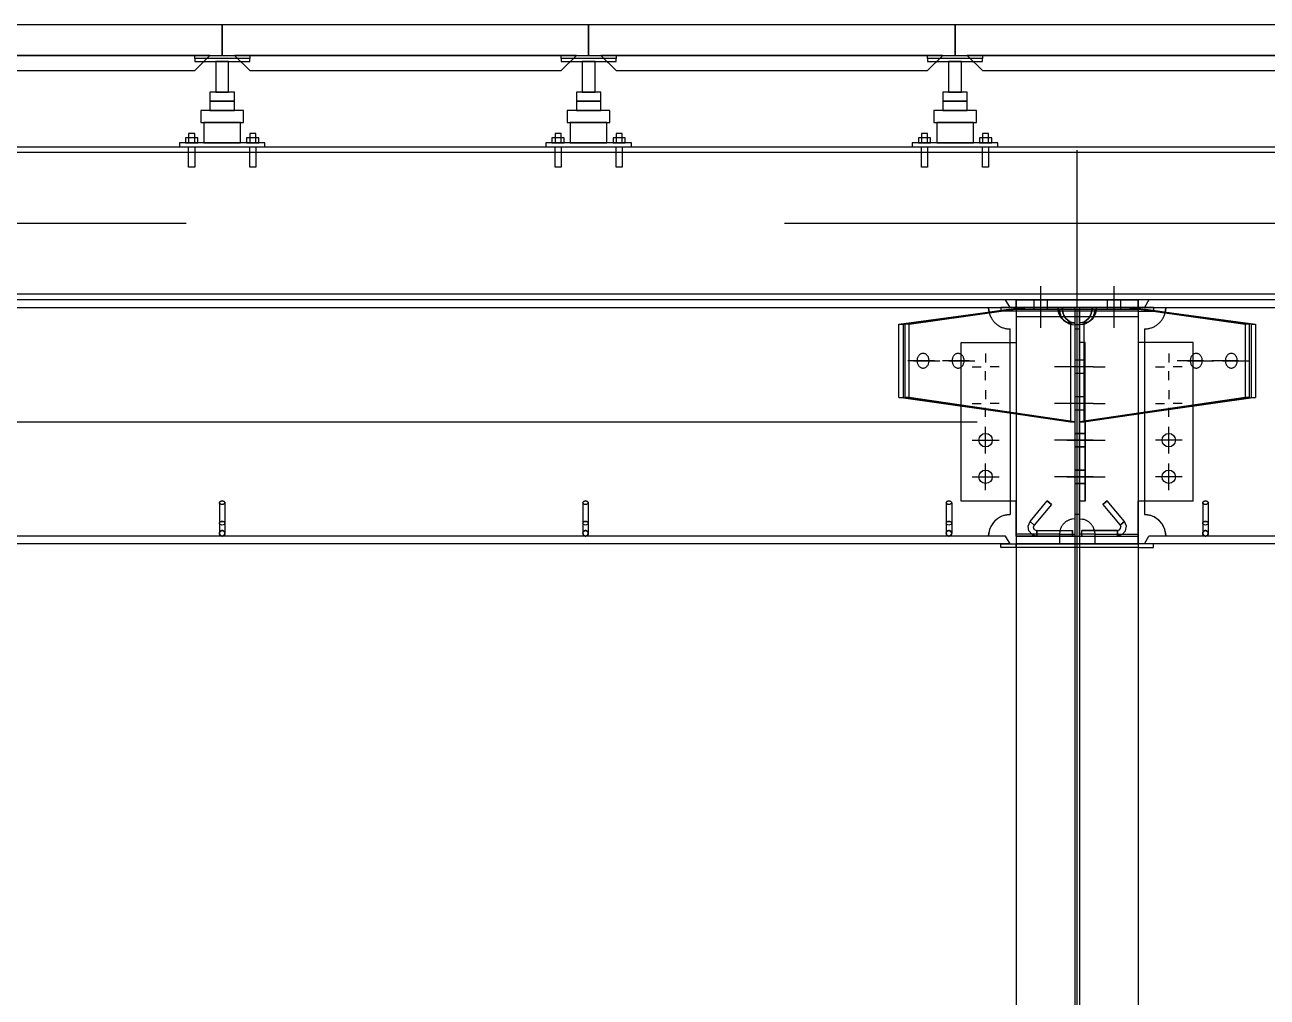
# Model space of a CAD drawing. Header units: millimetres. Extents: x -32710 to 654186, y -254124 to 420220.
# Drawn here: x 251477 to 253511, y 384358 to 385950 of the extents above; entities that cross this region are included whole.
import ezdxf

# ---------------------------------------------------------------- set-up
doc = ezdxf.new("R2010")
doc.units = ezdxf.units.MM
doc.header["$LTSCALE"] = 1000
for name, pattern in [('DXK_LINE_DOT2', [3.9198, 1.9599, -1.9599]), ('DXK_LINE_DOT3', [5.9187, 2.979, -0.9799, 0.9799, -0.9799]), ('TPH12-SEC-@E$0$CENTERK5', [6.916, 6.667, -0.083, 0.083, -0.083])]:
    doc.linetypes.add(name, pattern=pattern)
for name, color, linetype in [('MD-20250424-增加TRAY與FS主管位置調整', 7, 'Continuous'), ('Raised Floor', 1, 'Continuous'), ('TPH12-SEC-@E$0$H-SIN', 252, 'TPH12-SEC-@E$0$CENTERK5')]:
    doc.layers.add(name, color=color, linetype=linetype)

# ---------------------------------------------------------------- blocks, each defined once
blk = doc.blocks.new('TPH12-SEC-@E')
at = {"layer": 'TPH12-SEC-@E$0$H-SIN'}
blk.add_line((274800, 385950), (45200, 385950), dxfattribs=at)
blk = doc.blocks.new('A$C62b8fcb1')
at = {"color": 8, "linetype": 'DXK_LINE_DOT3'}
for p, q in [((-18900, -450), (-18900, 2723)), ((-16400, 2409), (-24800, 2409)), ((-22043, 2084), (-18557, 2084))]:
    blk.add_line(p, q, dxfattribs=at)
at = {"color": 8, "linetype": 'DXK_LINE_DOT2'}
for p, q in [((-24495, 2534), (-16105, 2534)), ((-16105, 2525), (-24495, 2525)), ((-16220, 2293), (-24380, 2293)), ((-19000, 2284), (-19017.5, 2284)), ((-19000, 2271), (-19000, 2284)), ((-19000, 2284), (-18800, 2284)), ((-18800, 2284), (-18800, 2271)), ((-18782.5, 2284), (-18800, 2284)), ((-18989.1, 2271), (-19182.1, 2244)), ((-19175.1, 2244), (-18982.1, 2271)), ((-19044.6, 2266), (-19045, 2271)), ((-19025, 2266.3), (-19025, 2265)), ((-19000, 2265), (-19025, 2265)), ((-18800, 2271), (-19000, 2271)), ((-19000, 2271), (-19000, 2268)), ((-19000, 2268), (-19000, 2096.7)), ((-18800, 2268), (-19000, 2268)), ((-18800, 2265), (-19000, 2265)), ((-18931.4, 2271), (-18931, 2266.1)), ((-18930.9, 2266.1), (-18931.3, 2271)), ((-18931, 2266.1), (-18929.8, 2261.4)), ((-18929.8, 2261.4), (-18930.9, 2266.1)), ((-18927.9, 2257.1), (-18929.8, 2261.4)), ((-18929.8, 2261.4), (-18927.9, 2257.1)), ((-18929, 2268), (-18928.5, 2263.1)), ((-18924.3, 2271), (-18924, 2266.1)), ((-18924, 2266.1), (-18922.8, 2261.4)), ((-18922.8, 2261.4), (-18920.9, 2257.1)), ((-18904, 2271), (-18904, 2268)), ((-18904, 2268), (-18904, 0)), ((-18896, 2271), (-18896, 2268)), ((-18896, 2268), (-18896, 0)), ((-18879.1, 2257.1), (-18877.2, 2261.4)), ((-18877.2, 2261.4), (-18876, 2266.1)), ((-18876, 2266.1), (-18875.7, 2271)), ((-18870.2, 2261.4), (-18872.1, 2257.1)), ((-18872.1, 2257.1), (-18870.2, 2261.4)), ((-18871, 2268), (-18871.5, 2263.1)), ((-18869.1, 2266.1), (-18870.2, 2261.4)), ((-18870.2, 2261.4), (-18869, 2266.1)), ((-18868.7, 2271), (-18869.1, 2266.1)), ((-18869, 2266.1), (-18868.6, 2271)), ((-18817.9, 2271), (-18624.9, 2244)), ((-18617.9, 2244), (-18810.9, 2271)), ((-18800, 2271), (-18800, 2268)), ((-18800, 2268), (-18800, 2096.7)), ((-18800, 2265), (-18775, 2265)), ((-18775, 2265.4), (-18775, 2266.3)), ((-18775, 2266.3), (-18775, 2265)), ((-18775, 2265), (-18775, 2265.4)), ((-18755, 2271), (-18755.4, 2266)), ((-19175.1, 2244), (-19182.1, 2244)), ((-19182.1, 2244), (-19182.1, 2124)), ((-19175.1, 2124), (-19175.1, 2244)), ((-18920.3, 2256), (-19000, 2256)), ((-18925.4, 2253.3), (-18927.9, 2257.1)), ((-18927.9, 2257.1), (-18925.4, 2253.3)), ((-18922.3, 2250.2), (-18925.4, 2253.3)), ((-18925.4, 2253.3), (-18922.3, 2250.2)), ((-18918.8, 2247.9), (-18922.3, 2250.2)), ((-18922.3, 2250.2), (-18918.7, 2247.9)), ((-18920.9, 2257.1), (-18918.4, 2253.3)), ((-18914.9, 2246.5), (-18918.8, 2247.9)), ((-18918.7, 2247.9), (-18914.9, 2246.5)), ((-18918.4, 2253.3), (-18915.3, 2250.2)), ((-18915.3, 2250.2), (-18911.8, 2247.9)), ((-18911, 2246), (-18914.9, 2246.5)), ((-18914.9, 2246.5), (-18910.9, 2246)), ((-18911.8, 2247.9), (-18908, 2246.5)), ((-18910.9, 2246), (-18911, 2246)), ((-18911, 2246), (-18911, 2084)), ((-18910.9, 2246), (-18910.9, 2084)), ((-18910.9, 2246), (-18904, 2246)), ((-18908.9, 2243.5), (-18904, 2243)), ((-18908, 2246.5), (-18904, 2246)), ((-18896, 2256), (-18904, 2256)), ((-18896, 2243), (-18904, 2243)), ((-18896, 2246), (-18892, 2246.5)), ((-18889, 2246), (-18896, 2246)), ((-18891.1, 2243.5), (-18896, 2243)), ((-18892, 2246.5), (-18888.2, 2247.9)), ((-18889.1, 2246), (-18885.1, 2246.5)), ((-18889.1, 2246), (-18889.1, 2084)), ((-18885.1, 2246.5), (-18889, 2246)), ((-18889, 2246), (-18889, 2084)), ((-18888.2, 2247.9), (-18884.7, 2250.2)), ((-18881.2, 2247.9), (-18885.1, 2246.5)), ((-18885.1, 2246.5), (-18881.3, 2247.9)), ((-18884.7, 2250.2), (-18881.6, 2253.3)), ((-18881.6, 2253.3), (-18879.1, 2257.1)), ((-18881.3, 2247.9), (-18877.7, 2250.2)), ((-18877.7, 2250.2), (-18881.2, 2247.9)), ((-18800, 2256), (-18879.7, 2256)), ((-18874.6, 2253.3), (-18877.7, 2250.2)), ((-18877.7, 2250.2), (-18874.6, 2253.3)), ((-18872.1, 2257.1), (-18874.6, 2253.3)), ((-18874.6, 2253.3), (-18872.1, 2257.1)), ((-18617.9, 2244), (-18624.9, 2244)), ((-18624.9, 2244), (-18624.9, 2124)), ((-18617.9, 2124), (-18617.9, 2244)), ((-19015, 2236.4), (-19010, 2236)), ((-19010, 2098.1), (-19010, 2236)), ((-18904, 2236), (-18896, 2236)), ((-18790, 2236), (-18785, 2236.4)), ((-18790, 2236), (-18790, 2098.1)), ((-19090, 1954), (-19090, 2214)), ((-19090, 2214), (-19000, 2214)), ((-18887, 2214), (-18896, 2214)), ((-18887, 1954), (-18887, 2214)), ((-18710, 2214), (-18800, 2214)), ((-18710, 1954), (-18710, 2214)), ((-19133.9, 2184), (-19177.4, 2184)), ((-19076.9, 2184), (-19120.4, 2184)), ((-18896, 2185), (-18904, 2185)), ((-18887, 2185), (-18896, 2185)), ((-18693, 2184), (-18736.5, 2184)), ((-18636, 2184), (-18679.6, 2184)), ((-18874, 2174), (-18937, 2174)), ((-18896, 2163), (-18904, 2163)), ((-18887, 2163), (-18896, 2163)), ((-18874, 2174), (-18854, 2174)), ((-19175.1, 2124), (-19182.1, 2124)), ((-19182.1, 2124), (-18911, 2084)), ((-18904, 2084), (-19175.1, 2124)), ((-18896, 2125), (-18904, 2125)), ((-18887, 2125), (-18896, 2125)), ((-18624.9, 2124), (-18896, 2084)), ((-18889, 2084), (-18617.9, 2124)), ((-18617.9, 2124), (-18624.9, 2124)), ((-19010, 2099.1), (-19010, 2098.1)), ((-18874, 2114), (-18937, 2114)), ((-18896, 2103), (-18904, 2103)), ((-18887, 2103), (-18896, 2103)), ((-18874, 2114), (-18854, 2114)), ((-18896, 2065), (-18904, 2065)), ((-18887, 2065), (-18896, 2065)), ((-18874, 2054), (-18937, 2054)), ((-18896, 2043), (-18904, 2043)), ((-18887, 2043), (-18896, 2043)), ((-18874, 1994), (-18937, 1994)), ((-18896, 2005), (-18904, 2005)), ((-18887, 2005), (-18896, 2005)), ((-18896, 1983), (-18904, 1983)), ((-18887, 1983), (-18896, 1983)), ((-20303.2, 1953.5), (-20304.2, 1952.6)), ((-20301.7, 1954.2), (-20303.2, 1953.5)), ((-20300, 1954.4), (-20301.7, 1954.2)), ((-20298.3, 1954.2), (-20300, 1954.4)), ((-20296.8, 1953.5), (-20298.3, 1954.2)), ((-20295.8, 1952.6), (-20296.8, 1953.5)), ((-19708.2, 1953.5), (-19709.2, 1952.6)), ((-19706.7, 1954.2), (-19708.2, 1953.5)), ((-19705, 1954.4), (-19706.7, 1954.2)), ((-19703.3, 1954.2), (-19705, 1954.4)), ((-19701.8, 1953.5), (-19703.3, 1954.2)), ((-19700.8, 1952.6), (-19701.8, 1953.5)), ((-19113.2, 1953.5), (-19114.2, 1952.6)), ((-19111.7, 1954.2), (-19113.2, 1953.5)), ((-19110, 1954.4), (-19111.7, 1954.2)), ((-19108.3, 1954.2), (-19110, 1954.4)), ((-19106.8, 1953.5), (-19108.3, 1954.2)), ((-19105.8, 1952.6), (-19106.8, 1953.5)), ((-19010, 1954), (-19090, 1954)), ((-19000, 1900), (-19000, 1954)), ((-18977.2, 1920.8), (-18949, 1954.4)), ((-18948.8, 1954.2), (-18949, 1954.4)), ((-18942.1, 1948.6), (-18949, 1954.4)), ((-18948, 1953.5), (-18948.8, 1954.2)), ((-18887, 1954), (-18896, 1954)), ((-18851, 1954.4), (-18857.9, 1948.6)), ((-18852, 1953.5), (-18851.2, 1954.2)), ((-18822.8, 1920.8), (-18851, 1954.4)), ((-18800, 1900), (-18800, 1954)), ((-18710, 1954), (-18790, 1954)), ((-18693.2, 1953.5), (-18694.2, 1952.6)), ((-18691.7, 1954.2), (-18693.2, 1953.5)), ((-18690, 1954.4), (-18691.7, 1954.2)), ((-18688.3, 1954.2), (-18690, 1954.4)), ((-18686.8, 1953.5), (-18688.3, 1954.2)), ((-18685.8, 1952.6), (-18686.8, 1953.5)), ((-20304.2, 1952.6), (-20304.5, 1951.5)), ((-20304.5, 1951.5), (-20304.5, 1901.5)), ((-20304.2, 1950.4), (-20304.5, 1951.5)), ((-20303.2, 1949.5), (-20304.2, 1950.4)), ((-20301.7, 1948.8), (-20303.2, 1949.5)), ((-20300, 1948.6), (-20301.7, 1948.8)), ((-20298.3, 1948.8), (-20300, 1948.6)), ((-20296.8, 1949.5), (-20298.3, 1948.8)), ((-20295.8, 1950.4), (-20296.8, 1949.5)), ((-20295.5, 1951.5), (-20295.8, 1952.6)), ((-20295.5, 1951.5), (-20295.8, 1950.4)), ((-20295.5, 1951.5), (-20295.5, 1901.5)), ((-19709.2, 1952.6), (-19709.5, 1951.5)), ((-19709.2, 1950.4), (-19709.5, 1951.5)), ((-19709.5, 1951.5), (-19709.5, 1901.5)), ((-19708.2, 1949.5), (-19709.2, 1950.4)), ((-19706.7, 1948.8), (-19708.2, 1949.5)), ((-19705, 1948.6), (-19706.7, 1948.8)), ((-19703.3, 1948.8), (-19705, 1948.6)), ((-19701.8, 1949.5), (-19703.3, 1948.8)), ((-19700.8, 1950.4), (-19701.8, 1949.5)), ((-19700.5, 1951.5), (-19700.8, 1952.6)), ((-19700.5, 1951.5), (-19700.8, 1950.4)), ((-19700.5, 1951.5), (-19700.5, 1901.5)), ((-19114.2, 1952.6), (-19114.5, 1951.5)), ((-19114.2, 1950.4), (-19114.5, 1951.5)), ((-19114.5, 1951.5), (-19114.5, 1901.5)), ((-19113.2, 1949.5), (-19114.2, 1950.4)), ((-19111.7, 1948.8), (-19113.2, 1949.5)), ((-19110, 1948.6), (-19111.7, 1948.8)), ((-19108.3, 1948.8), (-19110, 1948.6)), ((-19106.8, 1949.5), (-19108.3, 1948.8)), ((-19105.8, 1950.4), (-19106.8, 1949.5)), ((-19105.5, 1951.5), (-19105.8, 1952.6)), ((-19105.5, 1951.5), (-19105.8, 1950.4)), ((-19105.5, 1951.5), (-19105.5, 1901.5)), ((-18942.1, 1948.6), (-18970.3, 1915)), ((-18857.9, 1948.6), (-18829.7, 1915)), ((-18856.8, 1949.5), (-18857.6, 1948.8)), ((-18694.2, 1952.6), (-18694.5, 1951.5)), ((-18694.2, 1950.4), (-18694.5, 1951.5)), ((-18694.5, 1951.5), (-18694.5, 1901.5)), ((-18693.2, 1949.5), (-18694.2, 1950.4)), ((-18691.7, 1948.8), (-18693.2, 1949.5)), ((-18690, 1948.6), (-18691.7, 1948.8)), ((-18688.3, 1948.8), (-18690, 1948.6)), ((-18686.8, 1949.5), (-18688.3, 1948.8)), ((-18685.8, 1950.4), (-18686.8, 1949.5)), ((-18685.5, 1951.5), (-18685.8, 1952.6)), ((-18685.5, 1951.5), (-18685.8, 1950.4)), ((-18685.5, 1951.5), (-18685.5, 1901.5)), ((-20304.2, 1919), (-20304.5, 1917.9)), ((-20304.2, 1916.8), (-20304.5, 1917.9)), ((-20303.2, 1920), (-20304.2, 1919)), ((-20303.2, 1915.9), (-20304.2, 1916.8)), ((-20301.7, 1920.6), (-20303.2, 1920)), ((-20301.7, 1915.3), (-20303.2, 1915.9)), ((-20300, 1920.8), (-20301.7, 1920.6)), ((-20300, 1915), (-20301.7, 1915.3)), ((-20298.3, 1920.6), (-20300, 1920.8)), ((-20298.3, 1915.3), (-20300, 1915)), ((-20296.8, 1920), (-20298.3, 1920.6)), ((-20296.8, 1915.9), (-20298.3, 1915.3)), ((-20295.8, 1919), (-20296.8, 1920)), ((-20295.8, 1916.8), (-20296.8, 1915.9)), ((-20295.5, 1917.9), (-20295.8, 1919)), ((-20295.5, 1917.9), (-20295.8, 1916.8)), ((-19709.2, 1919), (-19709.5, 1917.9)), ((-19709.2, 1916.8), (-19709.5, 1917.9)), ((-19708.2, 1920), (-19709.2, 1919)), ((-19708.2, 1915.9), (-19709.2, 1916.8)), ((-19706.7, 1920.6), (-19708.2, 1920)), ((-19706.7, 1915.3), (-19708.2, 1915.9)), ((-19705, 1920.8), (-19706.7, 1920.6)), ((-19705, 1915), (-19706.7, 1915.3)), ((-19703.3, 1920.6), (-19705, 1920.8)), ((-19703.3, 1915.3), (-19705, 1915)), ((-19701.8, 1920), (-19703.3, 1920.6)), ((-19701.8, 1915.9), (-19703.3, 1915.3)), ((-19700.8, 1919), (-19701.8, 1920)), ((-19700.8, 1916.8), (-19701.8, 1915.9)), ((-19700.5, 1917.9), (-19700.8, 1919)), ((-19700.5, 1917.9), (-19700.8, 1916.8)), ((-19114.2, 1919), (-19114.5, 1917.9)), ((-19114.2, 1916.8), (-19114.5, 1917.9)), ((-19113.2, 1920), (-19114.2, 1919)), ((-19113.2, 1915.9), (-19114.2, 1916.8)), ((-19111.7, 1920.6), (-19113.2, 1920)), ((-19111.7, 1915.3), (-19113.2, 1915.9)), ((-19110, 1920.8), (-19111.7, 1920.6)), ((-19110, 1915), (-19111.7, 1915.3)), ((-19108.3, 1920.6), (-19110, 1920.8)), ((-19108.3, 1915.3), (-19110, 1915)), ((-19106.8, 1920), (-19108.3, 1920.6)), ((-19106.8, 1915.9), (-19108.3, 1915.3)), ((-19105.8, 1919), (-19106.8, 1920)), ((-19105.8, 1916.8), (-19106.8, 1915.9)), ((-19105.5, 1917.9), (-19105.8, 1919)), ((-19105.5, 1917.9), (-19105.8, 1916.8)), ((-19015, 1931.6), (-19010, 1932)), ((-18980.5, 1913.4), (-18977.2, 1920.8)), ((-18979.2, 1905.4), (-18980.5, 1913.4)), ((-18977, 1920.6), (-18977.2, 1920.8)), ((-18970.3, 1915), (-18977.2, 1920.8)), ((-18976.2, 1920), (-18977, 1920.6)), ((-18970.3, 1915), (-18971.6, 1912.2)), ((-18971.1, 1909.2), (-18971.6, 1912.2)), ((-18904, 1925), (-18908.9, 1924.5)), ((-18896, 1932), (-18904, 1932)), ((-18896, 1925), (-18891.1, 1924.5)), ((-18822.8, 1920.8), (-18829.7, 1915)), ((-18829.7, 1915), (-18828.4, 1912.2)), ((-18828.7, 1915.9), (-18829.4, 1915.3)), ((-18828.9, 1909.2), (-18828.4, 1912.2)), ((-18823.8, 1920), (-18823, 1920.6)), ((-18819.5, 1913.4), (-18822.8, 1920.8)), ((-18820.8, 1905.4), (-18819.5, 1913.4)), ((-18790, 1932), (-18785, 1931.6)), ((-18694.2, 1919), (-18694.5, 1917.9)), ((-18694.2, 1916.8), (-18694.5, 1917.9)), ((-18693.2, 1920), (-18694.2, 1919)), ((-18693.2, 1915.9), (-18694.2, 1916.8)), ((-18691.7, 1920.6), (-18693.2, 1920)), ((-18691.7, 1915.3), (-18693.2, 1915.9)), ((-18690, 1920.8), (-18691.7, 1920.6)), ((-18690, 1915), (-18691.7, 1915.3)), ((-18688.3, 1920.6), (-18690, 1920.8)), ((-18688.3, 1915.3), (-18690, 1915)), ((-18686.8, 1920), (-18688.3, 1920.6)), ((-18686.8, 1915.9), (-18688.3, 1915.3)), ((-18685.8, 1919), (-18686.8, 1920)), ((-18685.8, 1916.8), (-18686.8, 1915.9)), ((-18685.5, 1917.9), (-18685.8, 1919)), ((-18685.5, 1917.9), (-18685.8, 1916.8)), ((-20304.5, 1901.5), (-20304.2, 1903.2)), ((-20304.5, 1901.5), (-20304.2, 1899.8)), ((-20304.2, 1903.2), (-20303.2, 1904.7)), ((-20304.2, 1899.8), (-20303.2, 1898.3)), ((-20303.2, 1904.7), (-20301.7, 1905.7)), ((-20303.2, 1898.3), (-20301.7, 1897.3)), ((-20301.7, 1905.7), (-20300, 1906)), ((-20301.7, 1897.3), (-20300, 1897)), ((-20300, 1906), (-20298.3, 1905.7)), ((-20300, 1897), (-20298.3, 1897.3)), ((-20298.3, 1905.7), (-20296.8, 1904.7)), ((-20298.3, 1897.3), (-20296.8, 1898.3)), ((-20296.8, 1904.7), (-20295.8, 1903.2)), ((-20296.8, 1898.3), (-20295.8, 1899.8)), ((-20295.8, 1903.2), (-20295.5, 1901.5)), ((-20295.8, 1899.8), (-20295.5, 1901.5)), ((-19709.5, 1901.5), (-19709.2, 1903.2)), ((-19709.5, 1901.5), (-19709.2, 1899.8)), ((-19709.2, 1903.2), (-19708.2, 1904.7)), ((-19709.2, 1899.8), (-19708.2, 1898.3)), ((-19708.2, 1904.7), (-19706.7, 1905.7)), ((-19708.2, 1898.3), (-19706.7, 1897.3)), ((-19706.7, 1905.7), (-19705, 1906)), ((-19706.7, 1897.3), (-19705, 1897)), ((-19705, 1906), (-19703.3, 1905.7)), ((-19705, 1897), (-19703.3, 1897.3)), ((-19703.3, 1905.7), (-19701.8, 1904.7)), ((-19703.3, 1897.3), (-19701.8, 1898.3)), ((-19701.8, 1904.7), (-19700.8, 1903.2)), ((-19701.8, 1898.3), (-19700.8, 1899.8)), ((-19700.8, 1903.2), (-19700.5, 1901.5)), ((-19700.8, 1899.8), (-19700.5, 1901.5)), ((-19114.5, 1901.5), (-19114.2, 1903.2)), ((-19114.5, 1901.5), (-19114.2, 1899.8)), ((-19114.2, 1903.2), (-19113.2, 1904.7)), ((-19114.2, 1899.8), (-19113.2, 1898.3)), ((-19113.2, 1904.7), (-19111.7, 1905.7)), ((-19113.2, 1898.3), (-19111.7, 1897.3)), ((-19111.7, 1905.7), (-19110, 1906)), ((-19111.7, 1897.3), (-19110, 1897)), ((-19110, 1906), (-19108.3, 1905.7)), ((-19110, 1897), (-19108.3, 1897.3)), ((-19108.3, 1905.7), (-19106.8, 1904.7)), ((-19108.3, 1897.3), (-19106.8, 1898.3)), ((-19106.8, 1904.7), (-19105.8, 1903.2)), ((-19106.8, 1898.3), (-19105.8, 1899.8)), ((-19105.8, 1903.2), (-19105.5, 1901.5)), ((-19105.8, 1899.8), (-19105.5, 1901.5)), ((-19045, 1897), (-19044.6, 1902)), ((-18929, 1900), (-19000, 1900)), ((-19000, 1897), (-19000, 1900)), ((-19000, 1897), (-18800, 1897)), ((-19000, 1897), (-19000, 1878)), ((-18973.9, 1899.3), (-18979.2, 1905.4)), ((-18973.9, 1899.3), (-18966.1, 1897)), ((-18969.1, 1906.9), (-18971.1, 1909.2)), ((-18969.1, 1906.9), (-18966.1, 1906)), ((-18966.1, 1897), (-18966.1, 1906)), ((-18966.1, 1906), (-18907.7, 1906)), ((-18966.1, 1897.3), (-18966.1, 1898.3)), ((-18966.1, 1897), (-18966.1, 1897.3)), ((-18928.5, 1904.9), (-18929, 1900)), ((-18929, 1900), (-18929, 1884)), ((-18929, 1900), (-18904, 1900)), ((-18907.7, 1897), (-18907.7, 1906)), ((-18907.7, 1897.3), (-18907.7, 1898.3)), ((-18907.7, 1897), (-18907.7, 1897.3)), ((-18871, 1900), (-18896, 1900)), ((-18833.9, 1906), (-18892.3, 1906)), ((-18892.3, 1897), (-18892.3, 1906)), ((-18892.3, 1898.3), (-18892.3, 1897.3)), ((-18892.3, 1897.3), (-18892.3, 1897)), ((-18871.5, 1904.9), (-18871, 1900)), ((-18871, 1900), (-18871, 1884)), ((-18871, 1900), (-18800, 1900)), ((-18833.9, 1906), (-18830.9, 1906.9)), ((-18833.9, 1897), (-18833.9, 1906)), ((-18826.1, 1899.3), (-18833.9, 1897)), ((-18833.9, 1898.3), (-18833.9, 1897.3)), ((-18833.9, 1897.3), (-18833.9, 1897)), ((-18830.9, 1906.9), (-18828.9, 1909.2)), ((-18826.1, 1899.3), (-18820.8, 1905.4)), ((-18800, 1897), (-18800, 1900)), ((-18800, 1897), (-18800, 1878)), ((-18755.4, 1902), (-18755, 1897)), ((-18694.5, 1901.5), (-18694.2, 1903.2)), ((-18694.5, 1901.5), (-18694.2, 1899.8)), ((-18694.2, 1903.2), (-18693.2, 1904.7)), ((-18694.2, 1899.8), (-18693.2, 1898.3)), ((-18693.2, 1904.7), (-18691.7, 1905.7)), ((-18693.2, 1898.3), (-18691.7, 1897.3)), ((-18691.7, 1905.7), (-18690, 1906)), ((-18691.7, 1897.3), (-18690, 1897)), ((-18690, 1906), (-18688.3, 1905.7)), ((-18690, 1897), (-18688.3, 1897.3)), ((-18688.3, 1905.7), (-18686.8, 1904.7)), ((-18688.3, 1897.3), (-18686.8, 1898.3)), ((-18686.8, 1904.7), (-18685.8, 1903.2)), ((-18686.8, 1898.3), (-18685.8, 1899.8)), ((-18685.8, 1903.2), (-18685.5, 1901.5)), ((-18685.8, 1899.8), (-18685.5, 1901.5)), ((-18904, 1884), (-19000, 1884)), ((-18800, 1878), (-19000, 1878)), ((-18800, 1884), (-18904, 1884))]:
    blk.add_line(p, q, dxfattribs=at)
at = {"color": 8, "linetype": 'Continuous'}
for p, q in [((-24495, 2534), (-16105, 2534)), ((-16105, 2525), (-24495, 2525)), ((-18960, 2306), (-18960, 2238)), ((-18960, 2306), (-18960, 2238)), ((-18960, 2306), (-18960, 2238)), ((-18840, 2306), (-18840, 2238)), ((-18840, 2306), (-18840, 2238)), ((-18840, 2306), (-18840, 2238)), ((-16220, 2293), (-24380, 2293)), ((-19000, 2284), (-21600, 2284)), ((-19017.5, 2284), (-21582.5, 2284)), ((-19010, 2271), (-19017.5, 2284)), ((-18800, 2284), (-19000, 2284)), ((-19000, 2284), (-19000, 2271)), ((-18971, 2284), (-18971, 2268)), ((-18971, 2284), (-18971, 2271)), ((-18971, 2284), (-18971, 2271)), ((-18949, 2284), (-18949, 2268)), ((-18949, 2284), (-18949, 2271)), ((-18949, 2284), (-18949, 2271)), ((-18851, 2284), (-18851, 2268)), ((-18851, 2284), (-18851, 2271)), ((-18851, 2284), (-18851, 2271)), ((-18829, 2284), (-18829, 2268)), ((-18829, 2284), (-18829, 2271)), ((-18829, 2284), (-18829, 2271)), ((-18800, 2271), (-18800, 2284)), ((-16220, 2284), (-18800, 2284)), ((-18782.5, 2284), (-18790, 2271)), ((-16467.5, 2284), (-18782.5, 2284)), ((-21590, 2271), (-19010, 2271)), ((-19192.1, 2244), (-18989.6, 2271)), ((-19185.2, 2244), (-18982.8, 2271)), ((-19045, 2271), (-19044.6, 2266)), ((-19025, 2271), (-19025, 2266.3)), ((-19000, 2271), (-19025, 2271)), ((-19000, 2271), (-18904, 2271)), ((-19000, 2271), (-19000, 2269.6)), ((-18924.1, 2266.1), (-18924.5, 2271)), ((-18923, 2261.4), (-18924.1, 2266.1)), ((-18904, 2265), (-18923.8, 2265)), ((-18921.1, 2257.1), (-18923, 2261.4)), ((-18904, 2271), (-18904, 1897)), ((-18896, 1897), (-18896, 2271)), ((-18896, 2271), (-18800, 2271)), ((-18876.2, 2265), (-18896, 2265)), ((-18877, 2261.4), (-18878.9, 2257.1)), ((-18875.9, 2266.1), (-18877, 2261.4)), ((-18875.5, 2271), (-18875.9, 2266.1)), ((-18614.8, 2244), (-18817.2, 2271)), ((-18810.4, 2271), (-18607.9, 2244)), ((-18800, 2271), (-18800, 2269.6)), ((-18775, 2271), (-18800, 2271)), ((-18790, 2271), (-16460, 2271)), ((-18775, 2271), (-18775, 2266.3)), ((-18755.4, 2266), (-18755, 2271)), ((-19192.1, 2124), (-19192.1, 2244)), ((-19192.1, 2244), (-19185.2, 2244)), ((-19185.2, 2244), (-19185.2, 2124)), ((-18918.5, 2253.3), (-18921.1, 2257.1)), ((-18904, 2256), (-18920.3, 2256)), ((-18915.4, 2250.2), (-18918.5, 2253.3)), ((-18911.9, 2247.9), (-18915.4, 2250.2)), ((-18908, 2246.5), (-18911.9, 2247.9)), ((-18904, 2246), (-18908, 2246.5)), ((-18879.7, 2256), (-18896, 2256)), ((-18892, 2246.5), (-18896, 2246)), ((-18888.1, 2247.9), (-18892, 2246.5)), ((-18884.6, 2250.2), (-18888.1, 2247.9)), ((-18881.5, 2253.3), (-18884.6, 2250.2)), ((-18878.9, 2257.1), (-18881.5, 2253.3)), ((-18614.8, 2124), (-18614.8, 2244)), ((-18614.8, 2244), (-18607.9, 2244)), ((-18607.9, 2244), (-18607.9, 2124)), ((-19167.8, 2184), (-19125, 2184)), ((-19162.2, 2185.2), (-19162.3, 2184)), ((-19162.3, 2184), (-19162.2, 2182.8)), ((-19162.1, 2186.3), (-19162.2, 2185.2)), ((-19162.2, 2182.8), (-19162.1, 2181.7)), ((-19161.8, 2187.5), (-19162.1, 2186.3)), ((-19162.1, 2181.7), (-19161.8, 2180.5)), ((-19161.5, 2188.6), (-19161.8, 2187.5)), ((-19161.8, 2180.5), (-19161.5, 2179.4)), ((-19161.1, 2189.7), (-19161.5, 2188.6)), ((-19161.5, 2179.4), (-19161.1, 2178.3)), ((-19160.6, 2190.7), (-19161.1, 2189.7)), ((-19161.1, 2178.3), (-19160.6, 2177.3)), ((-19160, 2191.6), (-19160.6, 2190.7)), ((-19160.6, 2177.3), (-19160, 2176.4)), ((-19159.4, 2192.5), (-19160, 2191.6)), ((-19158.7, 2193.3), (-19159.4, 2192.5)), ((-19157.9, 2194), (-19158.7, 2193.3)), ((-19157.1, 2194.6), (-19157.9, 2194)), ((-19156.2, 2195.1), (-19157.1, 2194.6)), ((-19155.3, 2195.5), (-19156.2, 2195.1)), ((-19154.3, 2195.8), (-19155.3, 2195.5)), ((-19153.4, 2195.9), (-19154.3, 2195.8)), ((-19152.4, 2196), (-19153.4, 2195.9)), ((-19151.5, 2195.9), (-19152.4, 2196)), ((-19150.5, 2195.8), (-19151.5, 2195.9)), ((-19149.6, 2195.5), (-19150.5, 2195.8)), ((-19148.6, 2195.1), (-19149.6, 2195.5)), ((-19147.8, 2194.6), (-19148.6, 2195.1)), ((-19146.9, 2194), (-19147.8, 2194.6)), ((-19146.2, 2193.3), (-19146.9, 2194)), ((-19145.5, 2192.5), (-19146.2, 2193.3)), ((-19144.8, 2191.6), (-19145.5, 2192.5)), ((-19144.2, 2190.7), (-19144.8, 2191.6)), ((-19144.8, 2176.4), (-19144.2, 2177.3)), ((-19143.7, 2189.7), (-19144.2, 2190.7)), ((-19144.2, 2177.3), (-19143.7, 2178.3)), ((-19143.3, 2188.6), (-19143.7, 2189.7)), ((-19143.7, 2178.3), (-19143.3, 2179.4)), ((-19143, 2187.5), (-19143.3, 2188.6)), ((-19143.3, 2179.4), (-19143, 2180.5)), ((-19142.8, 2186.3), (-19143, 2187.5)), ((-19143, 2180.5), (-19142.8, 2181.7)), ((-19142.6, 2185.2), (-19142.8, 2186.3)), ((-19142.8, 2181.7), (-19142.6, 2182.8)), ((-19142.6, 2184), (-19142.6, 2185.2)), ((-19142.6, 2182.8), (-19142.6, 2184)), ((-19110.3, 2184), (-19067.5, 2184)), ((-19104.6, 2186.3), (-19104.8, 2185.2)), ((-19104.8, 2185.2), (-19104.8, 2184)), ((-19104.8, 2184), (-19104.8, 2182.8)), ((-19104.8, 2182.8), (-19104.6, 2181.7)), ((-19104.4, 2187.5), (-19104.6, 2186.3)), ((-19104.6, 2181.7), (-19104.4, 2180.5)), ((-19104.1, 2188.6), (-19104.4, 2187.5)), ((-19104.4, 2180.5), (-19104.1, 2179.4)), ((-19103.7, 2189.7), (-19104.1, 2188.6)), ((-19104.1, 2179.4), (-19103.7, 2178.3)), ((-19103.2, 2190.7), (-19103.7, 2189.7)), ((-19103.7, 2178.3), (-19103.2, 2177.3)), ((-19102.6, 2191.6), (-19103.2, 2190.7)), ((-19103.2, 2177.3), (-19102.6, 2176.4)), ((-19101.9, 2192.5), (-19102.6, 2191.6)), ((-19101.2, 2193.3), (-19101.9, 2192.5)), ((-19100.4, 2194), (-19101.2, 2193.3)), ((-19099.6, 2194.6), (-19100.4, 2194)), ((-19098.7, 2195.1), (-19099.6, 2194.6)), ((-19097.8, 2195.5), (-19098.7, 2195.1)), ((-19096.9, 2195.8), (-19097.8, 2195.5)), ((-19095.9, 2195.9), (-19096.9, 2195.8)), ((-19095, 2196), (-19095.9, 2195.9)), ((-19094, 2195.9), (-19095, 2196)), ((-19093.1, 2195.8), (-19094, 2195.9)), ((-19092.1, 2195.5), (-19093.1, 2195.8)), ((-19091.2, 2195.1), (-19092.1, 2195.5)), ((-19090.3, 2194.6), (-19091.2, 2195.1)), ((-19089.5, 2194), (-19090.3, 2194.6)), ((-19088.7, 2193.3), (-19089.5, 2194)), ((-19088, 2192.5), (-19088.7, 2193.3)), ((-19087.4, 2191.6), (-19088, 2192.5)), ((-19086.8, 2190.7), (-19087.4, 2191.6)), ((-19087.4, 2176.4), (-19086.8, 2177.3)), ((-19086.3, 2189.7), (-19086.8, 2190.7)), ((-19086.8, 2177.3), (-19086.3, 2178.3)), ((-19085.9, 2188.6), (-19086.3, 2189.7)), ((-19086.3, 2178.3), (-19085.9, 2179.4)), ((-19085.6, 2187.5), (-19085.9, 2188.6)), ((-19085.9, 2179.4), (-19085.6, 2180.5)), ((-19085.3, 2186.3), (-19085.6, 2187.5)), ((-19085.6, 2180.5), (-19085.3, 2181.7)), ((-19085.2, 2185.2), (-19085.3, 2186.3)), ((-19085.3, 2181.7), (-19085.2, 2182.8)), ((-19085.1, 2184), (-19085.2, 2185.2)), ((-19085.2, 2182.8), (-19085.1, 2184)), ((-19050, 2196), (-19050, 2181.3)), ((-18750, 2196), (-18750, 2181.3)), ((-18719.3, 2184), (-18676.5, 2184)), ((-18714.8, 2185.2), (-18714.9, 2184)), ((-18714.9, 2184), (-18714.8, 2182.8)), ((-18714.7, 2186.3), (-18714.8, 2185.2)), ((-18714.8, 2182.8), (-18714.7, 2181.7)), ((-18714.4, 2187.5), (-18714.7, 2186.3)), ((-18714.7, 2181.7), (-18714.4, 2180.5)), ((-18714.1, 2188.6), (-18714.4, 2187.5)), ((-18714.4, 2180.5), (-18714.1, 2179.4)), ((-18713.7, 2189.7), (-18714.1, 2188.6)), ((-18714.1, 2179.4), (-18713.7, 2178.3)), ((-18713.2, 2190.7), (-18713.7, 2189.7)), ((-18713.7, 2178.3), (-18713.2, 2177.3)), ((-18712.6, 2191.6), (-18713.2, 2190.7)), ((-18713.2, 2177.3), (-18712.6, 2176.4)), ((-18712, 2192.5), (-18712.6, 2191.6)), ((-18711.3, 2193.3), (-18712, 2192.5)), ((-18710.5, 2194), (-18711.3, 2193.3)), ((-18709.7, 2194.6), (-18710.5, 2194)), ((-18708.8, 2195.1), (-18709.7, 2194.6)), ((-18707.9, 2195.5), (-18708.8, 2195.1)), ((-18706.9, 2195.8), (-18707.9, 2195.5)), ((-18706, 2195.9), (-18706.9, 2195.8)), ((-18705, 2196), (-18706, 2195.9)), ((-18704.1, 2195.9), (-18705, 2196)), ((-18703.1, 2195.8), (-18704.1, 2195.9)), ((-18702.2, 2195.5), (-18703.1, 2195.8)), ((-18701.3, 2195.1), (-18702.2, 2195.5)), ((-18700.4, 2194.6), (-18701.3, 2195.1)), ((-18699.6, 2194), (-18700.4, 2194.6)), ((-18698.8, 2193.3), (-18699.6, 2194)), ((-18698.1, 2192.5), (-18698.8, 2193.3)), ((-18697.4, 2191.6), (-18698.1, 2192.5)), ((-18696.8, 2190.7), (-18697.4, 2191.6)), ((-18697.4, 2176.4), (-18696.8, 2177.3)), ((-18696.3, 2189.7), (-18696.8, 2190.7)), ((-18696.8, 2177.3), (-18696.3, 2178.3)), ((-18695.9, 2188.6), (-18696.3, 2189.7)), ((-18696.3, 2178.3), (-18695.9, 2179.4)), ((-18695.6, 2187.5), (-18695.9, 2188.6)), ((-18695.9, 2179.4), (-18695.6, 2180.5)), ((-18695.4, 2186.3), (-18695.6, 2187.5)), ((-18695.6, 2180.5), (-18695.4, 2181.7)), ((-18695.2, 2185.2), (-18695.4, 2186.3)), ((-18695.4, 2181.7), (-18695.2, 2182.8)), ((-18695.2, 2184), (-18695.2, 2185.2)), ((-18695.2, 2182.8), (-18695.2, 2184)), ((-18661.8, 2184), (-18619, 2184)), ((-18657.2, 2186.3), (-18657.4, 2185.2)), ((-18657.4, 2185.2), (-18657.4, 2184)), ((-18657.4, 2184), (-18657.4, 2182.8)), ((-18657.4, 2182.8), (-18657.2, 2181.7)), ((-18657, 2187.5), (-18657.2, 2186.3)), ((-18657.2, 2181.7), (-18657, 2180.5)), ((-18656.7, 2188.6), (-18657, 2187.5)), ((-18657, 2180.5), (-18656.7, 2179.4)), ((-18656.3, 2189.7), (-18656.7, 2188.6)), ((-18656.7, 2179.4), (-18656.3, 2178.3)), ((-18655.8, 2190.7), (-18656.3, 2189.7)), ((-18656.3, 2178.3), (-18655.8, 2177.3)), ((-18655.2, 2191.6), (-18655.8, 2190.7)), ((-18655.8, 2177.3), (-18655.2, 2176.4)), ((-18654.5, 2192.5), (-18655.2, 2191.6)), ((-18653.8, 2193.3), (-18654.5, 2192.5)), ((-18653.1, 2194), (-18653.8, 2193.3)), ((-18652.2, 2194.6), (-18653.1, 2194)), ((-18651.4, 2195.1), (-18652.2, 2194.6)), ((-18650.4, 2195.5), (-18651.4, 2195.1)), ((-18649.5, 2195.8), (-18650.4, 2195.5)), ((-18648.5, 2195.9), (-18649.5, 2195.8)), ((-18647.6, 2196), (-18648.5, 2195.9)), ((-18646.6, 2195.9), (-18647.6, 2196)), ((-18645.7, 2195.8), (-18646.6, 2195.9)), ((-18644.7, 2195.5), (-18645.7, 2195.8)), ((-18643.8, 2195.1), (-18644.7, 2195.5)), ((-18642.9, 2194.6), (-18643.8, 2195.1)), ((-18642.1, 2194), (-18642.9, 2194.6)), ((-18641.3, 2193.3), (-18642.1, 2194)), ((-18640.6, 2192.5), (-18641.3, 2193.3)), ((-18640, 2191.6), (-18640.6, 2192.5)), ((-18639.4, 2190.7), (-18640, 2191.6)), ((-18640, 2176.4), (-18639.4, 2177.3)), ((-18638.9, 2189.7), (-18639.4, 2190.7)), ((-18639.4, 2177.3), (-18638.9, 2178.3)), ((-18638.5, 2188.6), (-18638.9, 2189.7)), ((-18638.9, 2178.3), (-18638.5, 2179.4)), ((-18638.2, 2187.5), (-18638.5, 2188.6)), ((-18638.5, 2179.4), (-18638.2, 2180.5)), ((-18637.9, 2186.3), (-18638.2, 2187.5)), ((-18638.2, 2180.5), (-18637.9, 2181.7)), ((-18637.8, 2185.2), (-18637.9, 2186.3)), ((-18637.9, 2181.7), (-18637.8, 2182.8)), ((-18637.7, 2184), (-18637.8, 2185.2)), ((-18637.8, 2182.8), (-18637.7, 2184)), ((-19160, 2176.4), (-19159.4, 2175.5)), ((-19159.4, 2175.5), (-19158.7, 2174.7)), ((-19158.7, 2174.7), (-19157.9, 2174)), ((-19157.9, 2174), (-19157.1, 2173.4)), ((-19157.1, 2173.4), (-19156.2, 2172.9)), ((-19156.2, 2172.9), (-19155.3, 2172.5)), ((-19155.3, 2172.5), (-19154.3, 2172.2)), ((-19154.3, 2172.2), (-19153.4, 2172.1)), ((-19153.4, 2172.1), (-19152.4, 2172)), ((-19152.4, 2172), (-19151.5, 2172.1)), ((-19151.5, 2172.1), (-19150.5, 2172.2)), ((-19150.5, 2172.2), (-19149.6, 2172.5)), ((-19149.6, 2172.5), (-19148.6, 2172.9)), ((-19148.6, 2172.9), (-19147.8, 2173.4)), ((-19147.8, 2173.4), (-19146.9, 2174)), ((-19146.9, 2174), (-19146.2, 2174.7)), ((-19146.2, 2174.7), (-19145.5, 2175.5)), ((-19145.5, 2175.5), (-19144.8, 2176.4)), ((-19102.6, 2176.4), (-19101.9, 2175.5)), ((-19101.9, 2175.5), (-19101.2, 2174.7)), ((-19101.2, 2174.7), (-19100.4, 2174)), ((-19100.4, 2174), (-19099.6, 2173.4)), ((-19099.6, 2173.4), (-19098.7, 2172.9)), ((-19098.7, 2172.9), (-19097.8, 2172.5)), ((-19097.8, 2172.5), (-19096.9, 2172.2)), ((-19096.9, 2172.2), (-19095.9, 2172.1)), ((-19095.9, 2172.1), (-19095, 2172)), ((-19095, 2172), (-19094, 2172.1)), ((-19094, 2172.1), (-19093.1, 2172.2)), ((-19093.1, 2172.2), (-19092.1, 2172.5)), ((-19092.1, 2172.5), (-19091.2, 2172.9)), ((-19091.2, 2172.9), (-19090.3, 2173.4)), ((-19090.3, 2173.4), (-19089.5, 2174)), ((-19089.5, 2174), (-19088.7, 2174.7)), ((-19088.7, 2174.7), (-19088, 2175.5)), ((-19088, 2175.5), (-19087.4, 2176.4)), ((-19072, 2174), (-19057.3, 2174)), ((-19050, 2152), (-19050, 2166.7)), ((-19028, 2174), (-19042.7, 2174)), ((-18772, 2174), (-18757.3, 2174)), ((-18750, 2152), (-18750, 2166.7)), ((-18728, 2174), (-18742.7, 2174)), ((-18712.6, 2176.4), (-18712, 2175.5)), ((-18712, 2175.5), (-18711.3, 2174.7)), ((-18711.3, 2174.7), (-18710.5, 2174)), ((-18710.5, 2174), (-18709.7, 2173.4)), ((-18709.7, 2173.4), (-18708.8, 2172.9)), ((-18708.8, 2172.9), (-18707.9, 2172.5)), ((-18707.9, 2172.5), (-18706.9, 2172.2)), ((-18706.9, 2172.2), (-18706, 2172.1)), ((-18706, 2172.1), (-18705, 2172)), ((-18705, 2172), (-18704.1, 2172.1)), ((-18704.1, 2172.1), (-18703.1, 2172.2)), ((-18703.1, 2172.2), (-18702.2, 2172.5)), ((-18702.2, 2172.5), (-18701.3, 2172.9)), ((-18701.3, 2172.9), (-18700.4, 2173.4)), ((-18700.4, 2173.4), (-18699.6, 2174)), ((-18699.6, 2174), (-18698.8, 2174.7)), ((-18698.8, 2174.7), (-18698.1, 2175.5)), ((-18698.1, 2175.5), (-18697.4, 2176.4)), ((-18655.2, 2176.4), (-18654.5, 2175.5)), ((-18654.5, 2175.5), (-18653.8, 2174.7)), ((-18653.8, 2174.7), (-18653.1, 2174)), ((-18653.1, 2174), (-18652.2, 2173.4)), ((-18652.2, 2173.4), (-18651.4, 2172.9)), ((-18651.4, 2172.9), (-18650.4, 2172.5)), ((-18650.4, 2172.5), (-18649.5, 2172.2)), ((-18649.5, 2172.2), (-18648.5, 2172.1)), ((-18648.5, 2172.1), (-18647.6, 2172)), ((-18647.6, 2172), (-18646.6, 2172.1)), ((-18646.6, 2172.1), (-18645.7, 2172.2)), ((-18645.7, 2172.2), (-18644.7, 2172.5)), ((-18644.7, 2172.5), (-18643.8, 2172.9)), ((-18643.8, 2172.9), (-18642.9, 2173.4)), ((-18642.9, 2173.4), (-18642.1, 2174)), ((-18642.1, 2174), (-18641.3, 2174.7)), ((-18641.3, 2174.7), (-18640.6, 2175.5)), ((-18640.6, 2175.5), (-18640, 2176.4)), ((-19050, 2136), (-19050, 2121.3)), ((-18750, 2136), (-18750, 2121.3)), ((-18910.9, 2084), (-19192.1, 2124)), ((-19192.1, 2124), (-19185.2, 2124)), ((-19185.2, 2124), (-18904, 2084)), ((-18896, 2084), (-18614.8, 2124)), ((-18607.9, 2124), (-18889.1, 2084)), ((-18614.8, 2124), (-18607.9, 2124)), ((-19072, 2114), (-19057.3, 2114)), ((-19050, 2092), (-19050, 2106.7)), ((-19028, 2114), (-19042.7, 2114)), ((-19010, 2098.1), (-19010, 1932)), ((-19000, 2096.7), (-19000, 1897)), ((-18800, 2096.7), (-18800, 1897)), ((-18790, 2098.1), (-18790, 1932)), ((-18772, 2114), (-18757.3, 2114)), ((-18750, 2092), (-18750, 2106.7)), ((-18728, 2114), (-18742.7, 2114)), ((-19050, 2032), (-19050, 2076)), ((-18910.9, 2084), (-18904, 2084)), ((-18896, 2084), (-18889.1, 2084)), ((-18887, 2084.3), (-18887, 1954)), ((-18750, 2032), (-18750, 2076)), ((-18904, 2065), (-18896, 2065)), ((-18896, 2065), (-18887, 2065)), ((-19072, 2054), (-19028, 2054)), ((-18917, 2054), (-18854, 2054)), ((-18904, 2043), (-18896, 2043)), ((-18896, 2043), (-18887, 2043)), ((-18728, 2054), (-18772, 2054)), ((-19050, 1972), (-19050, 2016)), ((-18750, 1972), (-18750, 2016)), ((-19072, 1994), (-19028, 1994)), ((-18917, 1994), (-18854, 1994)), ((-18904, 2005), (-18896, 2005)), ((-18896, 2005), (-18887, 2005)), ((-18728, 1994), (-18772, 1994)), ((-18904, 1983), (-18896, 1983)), ((-18896, 1983), (-18887, 1983)), ((-20304.2, 1952.6), (-20303.2, 1953.5)), ((-20303.2, 1953.5), (-20301.7, 1954.2)), ((-20301.7, 1954.2), (-20300, 1954.4)), ((-20300, 1954.4), (-20298.3, 1954.2)), ((-20298.3, 1954.2), (-20296.8, 1953.5)), ((-20296.8, 1953.5), (-20295.8, 1952.6)), ((-19709.2, 1952.6), (-19708.2, 1953.5)), ((-19708.2, 1953.5), (-19706.7, 1954.2)), ((-19706.7, 1954.2), (-19705, 1954.4)), ((-19705, 1954.4), (-19703.3, 1954.2)), ((-19703.3, 1954.2), (-19701.8, 1953.5)), ((-19701.8, 1953.5), (-19700.8, 1952.6)), ((-19114.2, 1952.6), (-19113.2, 1953.5)), ((-19113.2, 1953.5), (-19111.7, 1954.2)), ((-19111.7, 1954.2), (-19110, 1954.4)), ((-19110, 1954.4), (-19108.3, 1954.2)), ((-19108.3, 1954.2), (-19106.8, 1953.5)), ((-19106.8, 1953.5), (-19105.8, 1952.6)), ((-19000, 1954), (-19010, 1954)), ((-18977.2, 1920.8), (-18949, 1954.4)), ((-18949, 1954.4), (-18948.8, 1954.2)), ((-18948.8, 1954.2), (-18948, 1953.5)), ((-18948, 1953.5), (-18942.1, 1948.6)), ((-18887, 1954), (-18896, 1954)), ((-18856.8, 1949.5), (-18851, 1954.4)), ((-18822.8, 1920.8), (-18851, 1954.4)), ((-18790, 1954), (-18800, 1954)), ((-18694.2, 1952.6), (-18693.2, 1953.5)), ((-18693.2, 1953.5), (-18691.7, 1954.2)), ((-18691.7, 1954.2), (-18690, 1954.4)), ((-18690, 1954.4), (-18688.3, 1954.2)), ((-18688.3, 1954.2), (-18686.8, 1953.5)), ((-18686.8, 1953.5), (-18685.8, 1952.6)), ((-20304.5, 1951.5), (-20304.2, 1952.6)), ((-20304.5, 1951.5), (-20304.5, 1901.5)), ((-20295.8, 1952.6), (-20295.5, 1951.5)), ((-20295.5, 1951.5), (-20295.5, 1901.5)), ((-19709.5, 1951.5), (-19709.2, 1952.6)), ((-19709.5, 1951.5), (-19709.5, 1901.5)), ((-19700.8, 1952.6), (-19700.5, 1951.5)), ((-19700.5, 1951.5), (-19700.5, 1901.5)), ((-19114.5, 1951.5), (-19114.2, 1952.6)), ((-19114.5, 1951.5), (-19114.5, 1901.5)), ((-19105.8, 1952.6), (-19105.5, 1951.5)), ((-19105.5, 1951.5), (-19105.5, 1901.5)), ((-18942.1, 1948.6), (-18970.3, 1915)), ((-18857.9, 1948.6), (-18857.6, 1948.8)), ((-18857.9, 1948.6), (-18829.7, 1915)), ((-18857.6, 1948.8), (-18856.8, 1949.5)), ((-18694.5, 1951.5), (-18694.2, 1952.6)), ((-18694.5, 1951.5), (-18694.5, 1901.5)), ((-18685.8, 1952.6), (-18685.5, 1951.5)), ((-18685.5, 1951.5), (-18685.5, 1901.5)), ((-20304.5, 1917.9), (-20304.2, 1919)), ((-20304.2, 1919), (-20303.2, 1920)), ((-20303.2, 1920), (-20301.7, 1920.6)), ((-20301.7, 1920.6), (-20300, 1920.8)), ((-20300, 1920.8), (-20298.3, 1920.6)), ((-20298.3, 1920.6), (-20296.8, 1920)), ((-20296.8, 1920), (-20295.8, 1919)), ((-20295.8, 1919), (-20295.5, 1917.9)), ((-19709.5, 1917.9), (-19709.2, 1919)), ((-19709.2, 1919), (-19708.2, 1920)), ((-19708.2, 1920), (-19706.7, 1920.6)), ((-19706.7, 1920.6), (-19705, 1920.8)), ((-19705, 1920.8), (-19703.3, 1920.6)), ((-19703.3, 1920.6), (-19701.8, 1920)), ((-19701.8, 1920), (-19700.8, 1919)), ((-19700.8, 1919), (-19700.5, 1917.9)), ((-19114.5, 1917.9), (-19114.2, 1919)), ((-19114.2, 1919), (-19113.2, 1920)), ((-19113.2, 1920), (-19111.7, 1920.6)), ((-19111.7, 1920.6), (-19110, 1920.8)), ((-19110, 1920.8), (-19108.3, 1920.6)), ((-19108.3, 1920.6), (-19106.8, 1920)), ((-19106.8, 1920), (-19105.8, 1919)), ((-19105.8, 1919), (-19105.5, 1917.9)), ((-19010, 1932), (-19015, 1931.6)), ((-18980.5, 1913.4), (-18977.2, 1920.8)), ((-18979.2, 1905.4), (-18980.5, 1913.4)), ((-18977.2, 1920.8), (-18977, 1920.6)), ((-18977, 1920.6), (-18976.2, 1920)), ((-18976.2, 1920), (-18970.3, 1915)), ((-18970.3, 1915), (-18971.6, 1912.2)), ((-18971.1, 1909.2), (-18971.6, 1912.2)), ((-18829.7, 1915), (-18829.4, 1915.3)), ((-18829.7, 1915), (-18828.4, 1912.2)), ((-18829.4, 1915.3), (-18828.7, 1915.9)), ((-18828.9, 1909.2), (-18828.4, 1912.2)), ((-18828.7, 1915.9), (-18822.8, 1920.8)), ((-18819.5, 1913.4), (-18822.8, 1920.8)), ((-18820.8, 1905.4), (-18819.5, 1913.4)), ((-18785, 1931.6), (-18790, 1932)), ((-18694.5, 1917.9), (-18694.2, 1919)), ((-18694.2, 1919), (-18693.2, 1920)), ((-18693.2, 1920), (-18691.7, 1920.6)), ((-18691.7, 1920.6), (-18690, 1920.8)), ((-18690, 1920.8), (-18688.3, 1920.6)), ((-18688.3, 1920.6), (-18686.8, 1920)), ((-18686.8, 1920), (-18685.8, 1919)), ((-18685.8, 1919), (-18685.5, 1917.9)), ((-19017.5, 1897), (-21582.5, 1897)), ((-20304.2, 1899.8), (-20304.5, 1901.5)), ((-20303.2, 1898.3), (-20304.2, 1899.8)), ((-20301.7, 1897.3), (-20303.2, 1898.3)), ((-20300, 1897), (-20301.7, 1897.3)), ((-20298.3, 1897.3), (-20300, 1897)), ((-20296.8, 1898.3), (-20298.3, 1897.3)), ((-20295.8, 1899.8), (-20296.8, 1898.3)), ((-20295.5, 1901.5), (-20295.8, 1899.8)), ((-19709.2, 1899.8), (-19709.5, 1901.5)), ((-19708.2, 1898.3), (-19709.2, 1899.8)), ((-19706.7, 1897.3), (-19708.2, 1898.3)), ((-19705, 1897), (-19706.7, 1897.3)), ((-19703.3, 1897.3), (-19705, 1897)), ((-19701.8, 1898.3), (-19703.3, 1897.3)), ((-19700.8, 1899.8), (-19701.8, 1898.3)), ((-19700.5, 1901.5), (-19700.8, 1899.8)), ((-19114.2, 1899.8), (-19114.5, 1901.5)), ((-19113.2, 1898.3), (-19114.2, 1899.8)), ((-19111.7, 1897.3), (-19113.2, 1898.3)), ((-19110, 1897), (-19111.7, 1897.3)), ((-19108.3, 1897.3), (-19110, 1897)), ((-19106.8, 1898.3), (-19108.3, 1897.3)), ((-19105.8, 1899.8), (-19106.8, 1898.3)), ((-19105.5, 1901.5), (-19105.8, 1899.8)), ((-19044.6, 1902), (-19045, 1897)), ((-19010, 1884), (-19017.5, 1897)), ((-18904, 1897), (-19000, 1897)), ((-19000, 1897), (-19000, 1884)), ((-18973.9, 1899.3), (-18979.2, 1905.4)), ((-18973.9, 1899.3), (-18966.1, 1897)), ((-18969.1, 1906.9), (-18971.1, 1909.2)), ((-18969.1, 1906.9), (-18966.1, 1906)), ((-18966.1, 1905.7), (-18966.1, 1906)), ((-18966.1, 1906), (-18907.7, 1906)), ((-18966.1, 1905.7), (-18966.1, 1904.7)), ((-18966.1, 1904.7), (-18966.1, 1897)), ((-18907.7, 1906), (-18907.7, 1905.7)), ((-18907.7, 1905.7), (-18907.7, 1904.7)), ((-18907.7, 1904.7), (-18907.7, 1897)), ((-18896, 1897), (-18800, 1897)), ((-18892.3, 1906), (-18833.9, 1906)), ((-18892.3, 1898.3), (-18892.3, 1906)), ((-18892.3, 1897.3), (-18892.3, 1898.3)), ((-18892.3, 1897), (-18892.3, 1897.3)), ((-18833.9, 1906), (-18830.9, 1906.9)), ((-18833.9, 1906), (-18833.9, 1898.3)), ((-18826.1, 1899.3), (-18833.9, 1897)), ((-18833.9, 1897.3), (-18833.9, 1898.3)), ((-18833.9, 1897), (-18833.9, 1897.3)), ((-18830.9, 1906.9), (-18828.9, 1909.2)), ((-18826.1, 1899.3), (-18820.8, 1905.4)), ((-18800, 1884), (-18800, 1897)), ((-18790, 1884), (-18782.5, 1897)), ((-16467.5, 1897), (-18782.5, 1897)), ((-18755, 1897), (-18755.4, 1902)), ((-18694.2, 1899.8), (-18694.5, 1901.5)), ((-18693.2, 1898.3), (-18694.2, 1899.8)), ((-18691.7, 1897.3), (-18693.2, 1898.3)), ((-18690, 1897), (-18691.7, 1897.3)), ((-18688.3, 1897.3), (-18690, 1897)), ((-18686.8, 1898.3), (-18688.3, 1897.3)), ((-18685.8, 1899.8), (-18686.8, 1898.3)), ((-18685.5, 1901.5), (-18685.8, 1899.8)), ((-19010, 1884), (-21590, 1884)), ((-19025, 1878), (-19025, 1884)), ((-19025, 1884), (-19000, 1884)), ((-19000, 1878), (-19025, 1878)), ((-19000, 1884), (-18800, 1884)), ((-19000, 1878), (-19000, 1884)), ((-18800, 1878), (-19000, 1878)), ((-19000, 1878), (-19000, 0)), ((-18800, 1884), (-18800, 1878)), ((-18775, 1884), (-18800, 1884)), ((-18800, 1878), (-18800, 0)), ((-18800, 1878), (-18775, 1878)), ((-16460, 1884), (-18790, 1884)), ((-18775, 1878), (-18775, 1884))]:
    blk.add_line(p, q, dxfattribs=at)
for centre in [(-19050, 2054), (-18750, 2054), (-19050, 1994), (-18750, 1994)]:
    blk.add_circle(centre, 11, dxfattribs=at)
for centre, start, end in [((-19010, 2271), 188.1818, 192.0183), ((-18790, 2271), 347.9817, 351.8182), ((-19010, 1897), 98.1818, 171.8182), ((-18790, 1897), 8.1818, 81.8182)]:
    blk.add_arc(centre, 35, start, end, dxfattribs=at)
at = {"color": 8, "linetype": 'DXK_LINE_DOT2'}
for centre, radius, start, end in [((-19010, 2271), 35, 188.1818, 261.8182), ((-18904, 2268), 25, 191.25, 258.75), ((-18896, 2268), 25, 281.25, 348.75), ((-18790, 2271), 35, 278.1818, 351.8182), ((-19010, 1897), 35, 98.1818, 171.8182), ((-18904, 1900), 25, 101.25, 168.75), ((-18896, 1900), 25, 11.25, 78.75), ((-18790, 1897), 35, 8.1818, 81.8182), ((-20300, 1901.5), 4.5, 90, 270), ((-20300, 1901.5), 4.5, 270, 90), ((-19705, 1901.5), 4.5, 90, 270), ((-19705, 1901.5), 4.5, 270, 90), ((-19110, 1901.5), 4.5, 90, 270), ((-19110, 1901.5), 4.5, 270, 90), ((-18690, 1901.5), 4.5, 90, 270), ((-18690, 1901.5), 4.5, 270, 90)]:
    blk.add_arc(centre, radius, start, end, dxfattribs=at)

msp = doc.modelspace()

# ---------------------------------------------------------------- linework, layer by layer
at = {"layer": 'Raised Floor'}
for points in [[(251800, 385950), (251200, 385950), (251200, 385900), (251800, 385900)], [(252400, 385950), (251800, 385950), (251800, 385900), (252400, 385900)], [(253000, 385950), (252400, 385950), (252400, 385900), (253000, 385900)], [(253600, 385950), (253000, 385950), (253000, 385900), (253600, 385900)], [(251245, 385875), (251755, 385875), (251780, 385900), (251220, 385900)], [(251755, 385900), (251845, 385900), (251845, 385895), (251755, 385895)], [(251755, 385900), (251845, 385900), (251845, 385895), (251755, 385895)], [(251755, 385890), (251845, 385890), (251845, 385895), (251755, 385895)], [(251755, 385890), (251845, 385890), (251845, 385895), (251755, 385895)], [(251810.5, 385890), (251789.5, 385890), (251789.5, 385840), (251810.5, 385840)], [(251810.5, 385890), (251789.5, 385890), (251789.5, 385840), (251810.5, 385840)], [(251845, 385875), (252355, 385875), (252380, 385900), (251820, 385900)], [(252355, 385900), (252445, 385900), (252445, 385895), (252355, 385895)], [(252355, 385890), (252445, 385890), (252445, 385895), (252355, 385895)], [(252410.5, 385890), (252389.5, 385890), (252389.5, 385840), (252410.5, 385840)], [(252445, 385875), (252955, 385875), (252980, 385900), (252420, 385900)], [(252955, 385900), (253045, 385900), (253045, 385895), (252955, 385895)], [(252955, 385900), (253045, 385900), (253045, 385895), (252955, 385895)], [(252955, 385890), (253045, 385890), (253045, 385895), (252955, 385895)], [(252955, 385890), (253045, 385890), (253045, 385895), (252955, 385895)], [(253010.5, 385890), (252989.5, 385890), (252989.5, 385840), (253010.5, 385840)], [(253010.5, 385890), (252989.5, 385890), (252989.5, 385840), (253010.5, 385840)], [(253045, 385875), (253555, 385875), (253580, 385900), (253020, 385900)], [(251820, 385840), (251780, 385840), (251780, 385825), (251820, 385825)], [(251820, 385840), (251780, 385840), (251780, 385825), (251820, 385825)], [(252420, 385840), (252380, 385840), (252380, 385825), (252420, 385825)], [(253020, 385840), (252980, 385840), (252980, 385825), (253020, 385825)], [(253020, 385840), (252980, 385840), (252980, 385825), (253020, 385825)], [(251835, 385810), (251765, 385810), (251765, 385790), (251835, 385790)], [(251835, 385810), (251765, 385810), (251765, 385790), (251835, 385790)], [(251820, 385825), (251780, 385825), (251780, 385810), (251820, 385810)], [(251820, 385825), (251780, 385825), (251780, 385810), (251820, 385810)], [(252435, 385810), (252365, 385810), (252365, 385790), (252435, 385790)], [(252420, 385825), (252380, 385825), (252380, 385810), (252420, 385810)], [(253035, 385810), (252965, 385810), (252965, 385790), (253035, 385790)], [(253035, 385810), (252965, 385810), (252965, 385790), (253035, 385790)], [(253020, 385825), (252980, 385825), (252980, 385810), (253020, 385810)], [(253020, 385825), (252980, 385825), (252980, 385810), (253020, 385810)], [(251830, 385790), (251770, 385790), (251770, 385757), (251830, 385757)], [(251830, 385790), (251770, 385790), (251770, 385757), (251830, 385757)], [(252430, 385790), (252370, 385790), (252370, 385757), (252430, 385757)], [(253030, 385790), (252970, 385790), (252970, 385757), (253030, 385757)], [(253030, 385790), (252970, 385790), (252970, 385757), (253030, 385757)], [(251755, 385772), (251745, 385772), (251745, 385757), (251755, 385757)], [(251755, 385772), (251745, 385772), (251745, 385757), (251755, 385757)], [(251855, 385772), (251845, 385772), (251845, 385757), (251855, 385757)], [(251855, 385772), (251845, 385772), (251845, 385757), (251855, 385757)], [(252355, 385772), (252345, 385772), (252345, 385757), (252355, 385757)], [(252455, 385772), (252445, 385772), (252445, 385757), (252455, 385757)], [(252955, 385772), (252945, 385772), (252945, 385757), (252955, 385757)], [(252955, 385772), (252945, 385772), (252945, 385757), (252955, 385757)], [(253055, 385772), (253045, 385772), (253045, 385757), (253055, 385757)], [(253055, 385772), (253045, 385772), (253045, 385757), (253055, 385757)], [(251730, 385750), (251870, 385750), (251870, 385757), (251730, 385757)], [(251730, 385750), (251870, 385750), (251870, 385757), (251730, 385757)], [(251760, 385765), (251740, 385765), (251740, 385757), (251760, 385757)], [(251760, 385765), (251740, 385765), (251740, 385757), (251760, 385757)], [(251755, 385717), (251745, 385717), (251745, 385750), (251755, 385750)], [(251755, 385717), (251745, 385717), (251745, 385750), (251755, 385750)], [(251860, 385765), (251840, 385765), (251840, 385757), (251860, 385757)], [(251860, 385765), (251840, 385765), (251840, 385757), (251860, 385757)], [(251855, 385717), (251845, 385717), (251845, 385750), (251855, 385750)], [(251855, 385717), (251845, 385717), (251845, 385750), (251855, 385750)], [(252330, 385750), (252470, 385750), (252470, 385757), (252330, 385757)], [(252360, 385765), (252340, 385765), (252340, 385757), (252360, 385757)], [(252355, 385717), (252345, 385717), (252345, 385750), (252355, 385750)], [(252460, 385765), (252440, 385765), (252440, 385757), (252460, 385757)], [(252455, 385717), (252445, 385717), (252445, 385750), (252455, 385750)], [(252930, 385750), (253070, 385750), (253070, 385757), (252930, 385757)], [(252930, 385750), (253070, 385750), (253070, 385757), (252930, 385757)], [(252960, 385765), (252940, 385765), (252940, 385757), (252960, 385757)], [(252960, 385765), (252940, 385765), (252940, 385757), (252960, 385757)], [(252955, 385717), (252945, 385717), (252945, 385750), (252955, 385750)], [(252955, 385717), (252945, 385717), (252945, 385750), (252955, 385750)], [(253060, 385765), (253040, 385765), (253040, 385757), (253060, 385757)], [(253060, 385765), (253040, 385765), (253040, 385757), (253060, 385757)], [(253055, 385717), (253045, 385717), (253045, 385750), (253055, 385750)], [(253055, 385717), (253045, 385717), (253045, 385750), (253055, 385750)]]:
    msp.add_lwpolyline(points, close=True, dxfattribs=at)

# ---------------------------------------------------------------- block references
msp.add_blockref('TPH12-SEC-@E', (0, 0))
at = {"layer": 'MD-20250424-增加TRAY與FS主管位置調整'}
msp.add_blockref('A$C62b8fcb1', (272100, 383216), dxfattribs=at)

doc.saveas('drawing.dxf')
